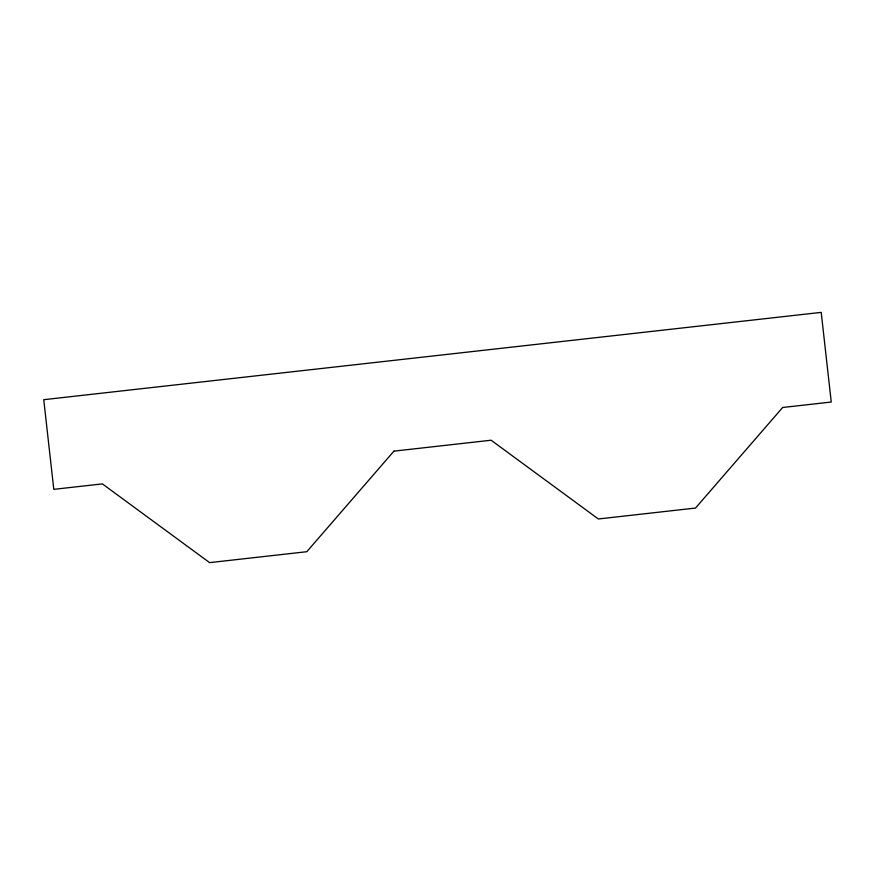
<?xml version="1.0" encoding="UTF-8"?>
<svg xmlns="http://www.w3.org/2000/svg" width="875" height="875" viewBox="0 0 875 875"><rect width="100%" height="100%" fill="white"/><g stroke="black" fill="none" stroke-linecap="round" stroke-linejoin="round"><path stroke-width="1.31" d="M393.936 451.139L306.797 551.709L209.606 562.625L102.386 483.886L53.791 489.344L43.75 399.689L821.209 312.375L831.25 402.03L782.655 407.488L695.516 508.058L598.336 518.973L491.116 440.223L393.936 451.139"/></g></svg>
